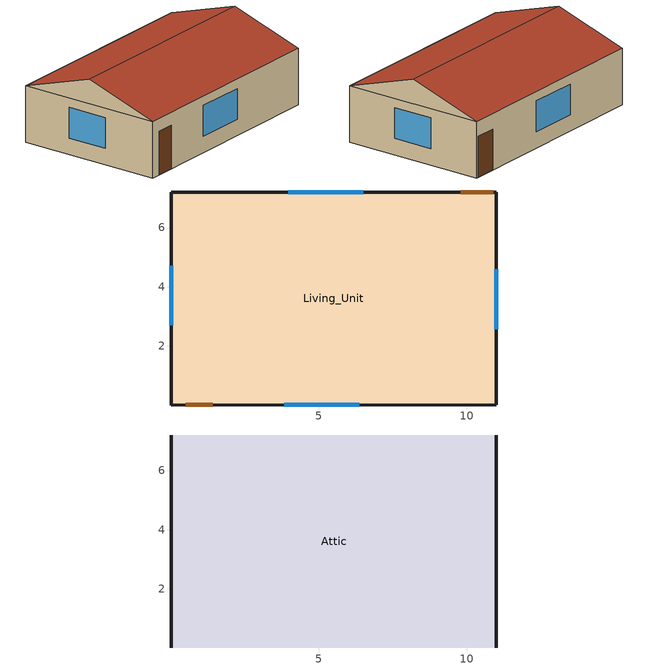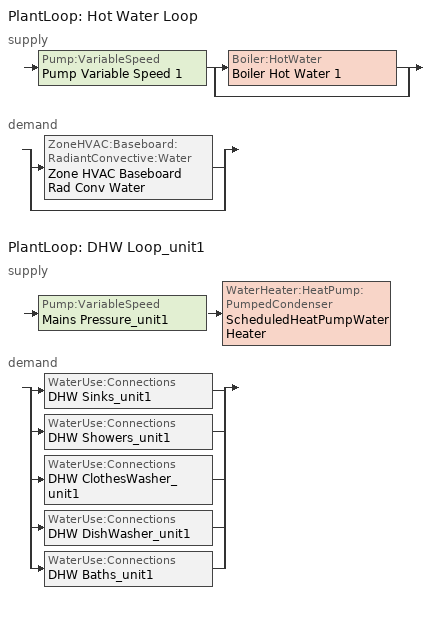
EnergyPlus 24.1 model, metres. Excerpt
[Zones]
Living_Unit
 floor ground (slab-on-floor-const): 11,7.2 11,0 0,0 0,7.2 z0
 wall outside (ext-wall-base): 11,0 11,7.2 0,7.2 0,0 11,0 z0:2.75
 window (glazing-base): 11,2.57 11,4.59 / 6.5,7.2 3.96,7.2 / 0,4.71 0,2.69 / 3.82,0 6.36,0 z0.8:2.3
 door (door-const): 10.89,7.2 9.8,7.2 z0:2; 0.5,0 1.41,0 z0:2.13
Attic
 floor to Living_Unit (floor-const): 11,7.2 11,0 0,0 0,7.2 z2.75
 wall outside (ext-wall-base): 0,3.6,3.95 0,7.2,2.75 0,0,2.75; 11,3.6,3.95 11,0,2.75 11,7.2,2.75
 roof outside (roof-const): 0,3.6,3.95 0,0,2.75 11,0,2.75 11,3.6,3.95; 11,3.6,3.95 11,7.2,2.75 0,7.2,2.75 0,3.6,3.95
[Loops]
PlantLoop 'Hot Water Loop'
 supply: Pump:VariableSpeed 'Pump Variable Speed 1' > split
  | Boiler:HotWater 'Boiler Hot Water 1'
  | bypass
 demand: split
  | ZoneHVAC:Baseboard:RadiantConvective:Water 'Zone HVAC Baseboard Rad Conv Water'
  | bypass
PlantLoop 'DHW Loop_unit1'
 supply: Pump:VariableSpeed 'Mains Pressure_unit1' > WaterHeater:HeatPump:PumpedCondenser 'ScheduledHeatPumpWaterHeater'
 demand: split
  | WaterUse:Connections 'DHW Sinks_unit1'
  | WaterUse:Connections 'DHW Showers_unit1'
  | WaterUse:Connections 'DHW ClothesWasher_unit1'
  | WaterUse:Connections 'DHW DishWasher_unit1'
  | WaterUse:Connections 'DHW Baths_unit1'
[Building]
SF: North Axis {deg}=0; Terrain=Suburbs; Loads Convergence Tolerance Value {W}=0.04; Temperature Convergence Tolerance Value {deltaC}=0.4; Solar Distribution=FullExterior; Maximum Number of Warmup Days=25; Minimum Number of Warmup Days=6
[Site:Location]
DEBRECEN: Latitude {deg}=47.48; Longitude {deg}=21.63; Time Zone {hr}=1; Elevation {m}=112
[SizingPeriod:DesignDay] Day of Month=21; Dry-Bulb Temperature Range Modifier Type=DefaultMultipliers; Humidity Condition Type=Wetbulb; Barometric Pressure {Pa}=99987; Rain Indicator=No; Snow Indicator=No; Daylight Saving Time Indicator=No; Begin Environment Reset Mode=FullResetAtBeginEnvironment
Name | Month | Day Type | Maximum Dry-Bulb Temperature {C} | Daily Dry-Bulb Temperature Range {deltaC} | Wetbulb or DewPoint at Maximum Dry-Bulb {C} | Wind Speed {m/s} | Wind Direction {deg} | Solar Model Indicator | ASHRAE Clear Sky Optical Depth for Beam Irradiance (taub) | ASHRAE Clear Sky Optical Depth for Diffuse Irradiance (taud) | Sky Clearness
DEBRECEN Ann Clg .4% Condns DB=>MWB | 7 | SummerDesignDay | 31.7 | 11.1 | 21.3 | 2.8 | 180 | ASHRAETau | 0.502 | 1.851
DEBRECEN Ann Htg 99.6% Condns DB | 1 | WinterDesignDay | -13.8 | 0 | -13.8 | 1.9 | 50 | ASHRAEClearSky |  |  | 0
[Material] Roughness=Rough; Thermal Absorptance=0.9
Name | Thickness {m} | Conductivity {W/m-K} | Density {kg/m3} | Specific Heat {J/kg-K} | Solar Absorptance | Visible Absorptance
1_1_37 | 0.0869 | 0.04 | 10 | 1400 | 0.6 | 0.6
1_2_9 | 0.1 | 1.13 | 2000 | 1000 | 0.6 | 0.6
1_3_29 | 0.07 | 0.41 | 1200 | 840 | 0.73 | 0.73
1_4_34 | 0.03 | 0.14 | 650 | 1200 | 0.78 | 0.78
3_1_36 | 0.01 | 0.15 | 700 | 1420 | 0.78 | 0.78
3_2_20 | 0.1319 | 0.04 | 12 | 840 | 0.6 | 0.6
3_3_8 | 0.1 | 0.38 | 1200 | 1000 | 0.6 | 0.6
3_5_113 | 0.013 | 0.25 | 2800 | 896 | 0.5 | 0.5
5_1_5 | 0.1 | 0.84 | 1700 | 800 | 0.7 | 0.7
5_2_103 | 0.011 | 0.034 | 35 | 1400 | 0.6 | 0.6
5_3_11 | 0.1 | 0.51 | 1400 | 1000 | 0.6 | 0.6
5_4_66 | 0.01 | 0.4 | 1000 | 1000 | 0.5 | 0.5
7_1_108 | 0.035 | 0.19 | 700 | 2390 | 0.5 | 0.5
9_1_33 | 0.02 | 1 | 2000 | 800 | 0.7 | 0.7
9_2_111 | 0.034 | 0.04 | 30 | 840 | 0.6 | 0.6
9_3_77 | 0.005 | 0.19 | 960 | 837 | 0.8 | 0.8
[Material:NoMass]
3_RVAL_4: Roughness=Rough; Thermal Resistance {m2-K/W}=0.18; Thermal Absorptance=0.9; Solar Absorptance=0.7; Visible Absorptance=0.7
[WindowMaterial:SimpleGlazingSystem]
Simple present glazing - 1001: U-Factor {W/m2-K}=2.89; Solar Heat Gain Coefficient=0.78; Visible Transmittance=0.7
[Construction]
door-const: 7_1_108
ext-wall-base: 5_1_5, 5_2_103, 5_3_11, 5_4_66
floor-const: 3_5_113, 3_RVAL_4, 3_3_8, 3_2_20, 3_1_36
glazing-base: Simple present glazing - 1001
roof-const: 9_1_33, 9_2_111, 9_3_77
slab-on-floor-const: 1_1_37, 1_2_9, 1_3_29, 1_4_34
[Space]
Name | Zone
Attic Space | Attic
Living Space | Living_Unit
[Zone] Multiplier=1; Zone Inside Convection Algorithm=TARP
Name | Volume {m3} | Part of Total Floor Area
Attic | 47.4234 | No
Living_Unit | 217.8 | Yes
[People]
People 189: Zone or ZoneList or Space or SpaceList=Living Space; Number of People Schedule=People Sch; Number of People Calculation Method=People/Area; People per Floor Area {person/m2}=0.02; Fraction Radiant=0.3; Activity Level Schedule=Activity Schedule People; Carbon Dioxide Generation Rate {m3/s-W}=3.82e-08; Enable ASHRAE 55 Comfort Warnings=Yes; Mean Radiant Temperature Calculation Type=EnclosureAveraged; Work Efficiency Schedule=Work efficiency; Clothing Insulation Schedule=Clothing Schedule 189; Air Velocity Schedule=Air Velocity Schedule
[Lights]
189 General lighting: Zone or ZoneList or Space or SpaceList=Living Space; Schedule=Lighting Sch; Design Level Calculation Method=Watts/Area; Watts per Floor Area {W/m2}=15; Return Air Fraction=0; Fraction Radiant=0.42; Fraction Visible=0.18; Fraction Replaceable=1
[ElectricEquipment] Zone or ZoneList or Space or SpaceList=Living_Unit
Name | Schedule | Design Level Calculation Method | Design Level {W} | Fraction Latent | Fraction Radiant | Fraction Lost | Watts per Floor Area {W/m2}
dishwasher1 | DishWasher | EquipmentLevel | 65.6988 | 0.15 | 0.6 | 0.25
refrigerator1 | Refrigerator | EquipmentLevel | 91.0576 | 0 | 1 | 0
clotheswasher1 | ClothesWasher | EquipmentLevel | 28.4784 | 0 | 0.8 | 0.2
gas_dryer1 | ClothesDryer | EquipmentLevel | 19.4182 | 0 | 1 | 0
gas_range1 | CookingRange | EquipmentLevel | 0 | 0 | 1 | 0
television1 | Lighting Sch | EquipmentLevel | 0 | 0 | 1 | 0
gas_mels1 | MiscPlugLoad | EquipmentLevel | 507.15 | 0.06 | 0.69 | 0.25
IECC_Adj1 | MiscPlugLoad | Watts/Area |  | 0.062439 | 0.411909 | 0.251045 | 2.28876
[GasEquipment] Zone or ZoneList or Space or SpaceList=Living_Unit; Design Level Calculation Method=EquipmentLevel
Name | Schedule | Design Level {W} | Fraction Latent | Fraction Radiant | Fraction Lost
gas_dryer1 | ClothesDryer | 395.596 | 0.05 | 0.1 | 0.85
gas_range1 | CookingRange | 540.941 | 0.06 | 0.69 | 0.25
gas_mels1 | MiscPlugLoad | 61.1255 | 0.06 | 0.69 | 0.25
[OtherEquipment]
189 Miscellaneous gain: Fuel Type=None; Zone or ZoneList or Space or SpaceList=Living Space; Schedule=Misc Sch; Design Level Calculation Method=Watts/Area; Power per Floor Area {W/m2}=13.03; Fraction Latent=0; Fraction Radiant=0.2; Fraction Lost=0
[ZoneInfiltration:DesignFlowRate] Design Flow Rate Calculation Method=Flow/Zone; Constant Term Coefficient=1; Temperature Term Coefficient=0; Velocity Term Coefficient=0; Velocity Squared Term Coefficient=0
Name | Zone or ZoneList or Space or SpaceList | Design Flow Rate {m3/s}
241 Infiltration | Attic Space | 0.013173
189 Infiltration | Living Space | 0.04235
[DesignSpecification:OutdoorAir]
Living_Unit Zero air DSOA: Outdoor Air Method=Sum; Outdoor Air Flow per Person {m3/s-person}=0; Outdoor Air Flow per Zone Floor Area {m3/s-m2}=0; Outdoor Air Flow per Zone {m3/s}=0; Outdoor Air Flow Air Changes per Hour {1/hr}=0
[DesignSpecification:ZoneAirDistribution]
Living_Unit Design Spec Zone Air Dist: Zone Air Distribution Effectiveness in Cooling Mode=1; Zone Air Distribution Effectiveness in Heating Mode=1
[Sizing:Zone]
Living_Unit: Zone Cooling Design Supply Air Temperature Input Method=SupplyAirTemperature; Zone Cooling Design Supply Air Temperature {C}=12; Zone Cooling Design Supply Air Temperature Difference {deltaC}=0; Zone Heating Design Supply Air Temperature Input Method=SupplyAirTemperature; Zone Heating Design Supply Air Temperature {C}=35; Zone Heating Design Supply Air Temperature Difference {deltaC}=0; Zone Cooling Design Supply Air Humidity Ratio {kgWater/kgDryAir}=0.0085; Zone Heating Design Supply Air Humidity Ratio {kgWater/kgDryAir}=0.0156; Design Specification Outdoor Air Object=Living_Unit Zero air DSOA; Zone Heating Sizing Factor=1.25; Zone Cooling Sizing Factor=1.15; Cooling Design Air Flow Method=DesignDay; Cooling Design Air Flow Rate {m3/s}=0; Cooling Minimum Air Flow per Zone Floor Area {m3/s-m2}=0.000762; Cooling Minimum Air Flow {m3/s}=0; Cooling Minimum Air Flow Fraction=0; Heating Design Air Flow Method=DesignDay; Heating Design Air Flow Rate {m3/s}=0; Heating Maximum Air Flow per Zone Floor Area {m3/s-m2}=0.002032; Heating Maximum Air Flow {m3/s}=0.141576; Heating Maximum Air Flow Fraction=0.3; Design Specification Zone Air Distribution Object=Living_Unit Design Spec Zone Air Dist; Account for Dedicated Outdoor Air System=No; Zone Load Sizing Method=Sensible Load Only No Latent Load; Zone Latent Cooling Design Supply Air Humidity Ratio Input Method=HumidityRatioDifference; Zone Cooling Design Supply Air Humidity Ratio Difference {kgWater/kgDryAir}=0.005; Zone Latent Heating Design Supply Air Humidity Ratio Input Method=HumidityRatioDifference; Zone Humidification Design Supply Air Humidity Ratio Difference {kgWater/kgDryAir}=0.005
[Sizing:Plant] Loop Type=Heating
Name | Design Loop Exit Temperature {C} | Loop Design Temperature Difference {deltaC} | Sizing Option | Zone Timesteps in Averaging Window | Coincident Sizing Factor Mode
Hot Water Loop | 82 | 11 | NonCoincident | 1 | None
DHW Loop_unit1 | 48.8889 | 5.55556
[ZoneControl:Thermostat]
Living_Unit Thermostat: Zone or ZoneList=Living_Unit; Control Type Schedule=Living_Unit Thermostat Schedule; Control 1=Dual Setpoint - Living Unit; Temperature Difference Between Cutout And Setpoint {deltaC}=0
[ThermostatSetpoint:DualSetpoint]
Dual Setpoint - Living Unit: Heating Setpoint Temperature Schedule=Heating Setpoint Schedule; Cooling Setpoint Temperature Schedule=Cooling Setpoint Schedule
[ZoneHVAC:Baseboard:RadiantConvective:Water:Design]
Zone HVAC Baseboard Rad Conv Water Design: Heating Design Capacity Method=HeatingDesignCapacity; Heating Design Capacity Per Floor Area {W/m2}=0; Fraction of Autosized Heating Design Capacity=1; Convergence Tolerance=0.001; Fraction Radiant=0.3; Fraction of Radiant Energy Incident on People=0.3
[ZoneHVAC:Baseboard:RadiantConvective:Water]
Zone HVAC Baseboard Rad Conv Water: Design Object=Zone HVAC Baseboard Rad Conv Water Design; Availability Schedule=Always On Discrete hvac_library; Rated Average Water Temperature {C}=87.78; Rated Water Mass Flow Rate {kg/s}=0.063; Heating Design Capacity {W}=AutoSize; Maximum Water Flow Rate {m3/s}=AutoSize; Surface 1=189_Wall_5_0_0; Fraction of Radiant Energy to Surface 1=0.116346; Surface 2=189_Wall_4_0_0; Fraction of Radiant Energy to Surface 2=0.0761538; Surface 3=189_Wall_3_0_0; Fraction of Radiant Energy to Surface 3=0.116346; Surface 4=189_Wall_2_0_0; Fraction of Radiant Energy to Surface 4=0.0761538; Surface 5=189_Ceiling_1_0_0; Fraction of Radiant Energy to Surface 5=0.28; Surface 6=189_GroundFloor_0_0_0; Fraction of Radiant Energy to Surface 6=0.035
[Zone equipment]
Living_Unit: Zone HVAC Baseboard Rad Conv Water
[Pump:VariableSpeed] Fraction of Motor Inefficiencies to Fluid Stream=0; Coefficient 1 of the Part Load Performance Curve=0; Coefficient 2 of the Part Load Performance Curve=1; Coefficient 3 of the Part Load Performance Curve=0; Coefficient 4 of the Part Load Performance Curve=0; Design Minimum Flow Rate {m3/s}=0; Pump Control Type=Intermittent
Name | Design Maximum Flow Rate {m3/s} | Design Pump Head {Pa} | Design Power Consumption {W} | Motor Efficiency | Skin Loss Radiative Fraction | Design Power Sizing Method | Design Electric Power per Unit Flow Rate {W/(m3/s)} | Design Shaft Power per Unit Flow Rate per Unit Head {W/((m3/s)-Pa)} | Design Minimum Flow Rate Fraction
Pump Variable Speed 1 | Autosize | 179352 | Autosize | 0.9 | 0.5 | PowerPerFlowPerPressure | 348701.1 | 1.28205 | 0
Mains Pressure_unit1 | autosize | 1 | 0 | 1
[Boiler:HotWater]
Boiler Hot Water 1: Fuel Type=NaturalGas; Nominal Capacity {W}=Autosize; Nominal Thermal Efficiency=0.78; Efficiency Curve Temperature Evaluation Variable=LeavingBoiler; Normalized Boiler Efficiency Curve=Boiler Efficiency; Design Water Flow Rate {m3/s}=Autosize; Minimum Part Load Ratio=0; Maximum Part Load Ratio=1; Optimum Part Load Ratio=1; Water Outlet Upper Temperature Limit {C}=99; Boiler Flow Mode=ConstantFlow; On Cycle Parasitic Electric Load {W}=0; Sizing Factor=1; Off Cycle Parasitic Fuel Load {W}=0
[WaterHeater:HeatPump:PumpedCondenser]
ScheduledHeatPumpWaterHeater: Availability Schedule=ScheduledHPWHSch; Compressor Setpoint Temperature Schedule=HPWHTempSch; Dead Band Temperature Difference {deltaC}=2; Condenser Water Flow Rate {m3/s}=0.00016; Evaporator Air Flow Rate {m3/s}=0.2685; Inlet Air Configuration=Schedule; Inlet Air Temperature Schedule=ScheduledAmbientTemp; Inlet Air Humidity Schedule=ScheduledAmbientRH; Tank=HPWHScheduledTank_unit1; DX Coil=HPWHScheduledDXCoil; Minimum Inlet Air Temperature for Compressor Operation {C}=11; Compressor Location=Schedule; Compressor Ambient Temperature Schedule=ScheduledCompressorTemp; Fan=HPWHScheduledFan; Fan Placement=BlowThrough
[WaterHeater:Mixed]
HPWHScheduledTank_unit1: Tank Volume {m3}=0.3785; Setpoint Temperature Schedule=dhw_setpt; Deadband Temperature Difference {deltaC}=2; Maximum Temperature Limit {C}=82.2222; Heater Control Type=CYCLE; Heater Maximum Capacity {W}=5000; Heater Minimum Capacity {W}=0; Heater Fuel Type=ELECTRICITY; Heater Thermal Efficiency=0.95; Off Cycle Parasitic Fuel Consumption Rate {W}=10; Off Cycle Parasitic Fuel Type=ELECTRICITY; Off Cycle Parasitic Heat Fraction to Tank=0; On Cycle Parasitic Fuel Consumption Rate {W}=30; On Cycle Parasitic Fuel Type=ELECTRICITY; On Cycle Parasitic Heat Fraction to Tank=0; Ambient Temperature Indicator=SCHEDULE; Ambient Temperature Schedule=ScheduledAmbientTemp; Off Cycle Loss Coefficient to Ambient Temperature {W/K}=2; Off Cycle Loss Fraction to Zone=1; On Cycle Loss Coefficient to Ambient Temperature {W/K}=2; On Cycle Loss Fraction to Zone=1; Peak Use Flow Rate {m3/s}=0; Source Side Effectiveness=0.95
[Coil:WaterHeating:AirToWaterHeatPump:Pumped]
HPWHScheduledDXCoil: Rated Heating Capacity {W}=4000; Rated COP {W/W}=3.2; Rated Sensible Heat Ratio=0.736; Rated Evaporator Inlet Air Dry-Bulb Temperature {C}=29.44; Rated Evaporator Inlet Air Wet-Bulb Temperature {C}=22.22; Rated Condenser Inlet Water Temperature {C}=55.72; Rated Evaporator Air Flow Rate {m3/s}=0.2685; Rated Condenser Water Flow Rate {m3/s}=0.00016; Evaporator Fan Power Included in Rated COP=Yes; Condenser Pump Power Included in Rated COP=No; Condenser Pump Heat Included in Rated Heating Capacity and Rated COP=No; Condenser Water Pump Power {W}=125; Fraction of Condenser Pump Heat to Water=0.1; Crankcase Heater Capacity {W}=120; Maximum Ambient Temperature for Crankcase Heater Operation {C}=5; Evaporator Air Temperature Type for Curve Objects=WetBulbTemperature; Heating Capacity Function of Temperature Curve=HPWHHeatingCapFTemp; Heating COP Function of Temperature Curve=HPWHHeatingCOPFTemp; Part Load Fraction Correlation Curve=HPWHPLFFPLR
[Fan:SystemModel]
HPWHScheduledFan: Availability Schedule=ScheduledHPWHSch; Design Maximum Air Flow Rate {m3/s}=0.2685; Speed Control Method=Discrete; Electric Power Minimum Flow Rate Fraction=0; Design Pressure Rise {Pa}=100; Motor Efficiency=0.9; Motor In Air Stream Fraction=1; Design Electric Power Consumption {W}=AUTOSIZE; Design Power Sizing Method=TotalEfficiencyAndPressure; Fan Total Efficiency=0.7
[WaterHeater:Sizing]
HPWHScheduledTank_unit1: Design Mode=ResidentialHUD-FHAMinimum; Number of Bedrooms=3; Number of Bathrooms=3
[PlantLoop] Fluid Type=Water; Maximum Loop Temperature {C}=100; Minimum Loop Temperature {C}=0; Minimum Loop Flow Rate {m3/s}=0; Load Distribution Scheme=Optimal
Name | Plant Equipment Operation Scheme | Maximum Loop Flow Rate {m3/s} | Plant Loop Volume {m3} | Plant Loop Demand Calculation Scheme | Common Pipe Simulation
Hot Water Loop | Hot Water Loop Operation Schemes | Autosize | Autocalculate | SingleSetpoint | None
DHW Loop_unit1 | DHW Loop Operation_unit1 | autosize | autocalculate
[PlantEquipmentList]
Hot Water Loop Heating Equipment List: Boiler Hot Water 1
DHW Plant Equipment_unit1: ScheduledHeatPumpWaterHeater
[PlantEquipmentOperation:HeatingLoad] Load Range 1 Lower Limit {W}=0
Name | Load Range 1 Upper Limit {W} | Range 1 Equipment List
Hot Water Loop Heating Operation Scheme | 1000000000 | Hot Water Loop Heating Equipment List
DHW Control Scheme_unit1 | 1000000000000000 | DHW Plant Equipment_unit1
[PlantEquipmentOperationSchemes]
Name | Control Scheme 1 | Control Scheme 1 Schedule
Hot Water Loop Operation Schemes | Hot Water Loop Heating Operation Scheme | Always On Discrete
DHW Loop Operation_unit1 | DHW Control Scheme_unit1 | always_avail
[SetpointManager:Scheduled] Control Variable=Temperature
Name | Schedule | Setpoint Node or NodeList
Setpoint Manager Scheduled | Hot_Water_Temperature
DHW Loop Setpoint Manager_unit1 | DHWSupplySetpoint | DHW Supply Outlet Node_unit1
[WaterUse:Equipment]
Name | Peak Flow Rate {m3/s} | Flow Rate Fraction Schedule | Target Temperature Schedule
Clothes Washer_unit1 | 1.62192e-06 | ClothesWasher | CWWaterTempSchedule
Dishwasher_unit1 | 6.36685e-07 | Dishwasher | DWWaterTempSchedule
Sinks_unit1 | 7.1934e-05 | BA_sink_sch | SSBWaterTempSchedule
Showers_unit1 | 0.000141975 | BA_shower_sch | SSBWaterTempSchedule
Baths_unit1 | 0.00027764 | BA_bath_sch | SSBWaterTempSchedule
[WaterUse:Connections] Drain Water Heat Exchanger Type=None
Name | Water Use Equipment 1
DHW Sinks_unit1 | Sinks_unit1
DHW Showers_unit1 | Showers_unit1
DHW ClothesWasher_unit1 | Clothes Washer_unit1
DHW DishWasher_unit1 | Dishwasher_unit1
DHW Baths_unit1 | Baths_unit1
[Schedule:Week:Compact]
RefrigeratorWeek: For: AllDays, RefrigeratorDay
DishwasherWeek: For: Weekdays, DishwasherWeekday, For: CustomDay1, DishwasherVacation, For: AllOtherDays, DishwasherWeekend
ClothesWasherWeek: For: Weekdays, ClothesWasherWeekday, For: CustomDay1, ClothesWasherVacation, For: AllOtherDays, ClothesWasherWeekend
[Schedule:Year]
Refrigerator: RefrigeratorWeek, 1, 1, 12, 31
MiscPlugLoad: MiscPlugLoadWeek, 1, 1, 12, 31
CookingRange: CookingRangeWeek, 1, 1, 12, 31
Dishwasher: DishwasherWeek, 1, 1, 12, 31
ClothesWasher: ClothesWasherWeek, 1, 1, 12, 31
ClothesDryer: ClothesDryerWeek, 1, 1, 12, 31
[Schedule:Compact]
BA_shower_sch: Through: 12/31, For: AllDays, Until: 1:00, 0.00194741, Until: 2:00, 0.000885185, Until: 3:00, 0.000531111, Until: 4:00, 0.000885185, Until: 5:00, 0.00247852, Until: 6:00, 0.00920593, Until: 7:00, 0.0208904, Until: 8:00, 0.0207133, Until: 9:00, 0.0168185, Until: 10:00, 0.0131007, Until: 11:00, 0.0106222, Until: 12:00, 0.00832074, Until: 13:00, 0.00601926, Until: 14:00, 0.00513407, Until: 15:00, 0.00460296, Until: 16:00, 0.00442593, Until: 17:00, 0.00531111, Until: 18:00, 0.00690444, Until: 19:00, 0.00743556, Until: 20:00, 0.00743556, Until: 21:00, 0.00743556, Until: 22:00, 0.00725852, Until: 23:00, 0.00513407, Until: 24:00, 0.00371778
BA_bath_sch: Through: 12/31, For: AllDays, Until: 1:00, 0.000181818, Until: 2:00, 9.09091e-05, Until: 3:00, 9.09091e-05, Until: 4:00, 9.09091e-05, Until: 5:00, 0.000181818, Until: 6:00, 0.000431818, Until: 7:00, 0.00104545, Until: 8:00, 0.00131818, Until: 9:00, 0.0015, Until: 10:00, 0.00131818, Until: 11:00, 0.00104545, Until: 12:00, 0.000795455, Until: 13:00, 0.000704545, Until: 14:00, 0.000522727, Until: 15:00, 0.000522727, Until: 16:00, 0.000522727, Until: 17:00, 0.000886364, Until: 18:00, 0.00104545, Until: 19:00, 0.00175, Until: 20:00, 0.00227273, Until: 21:00, 0.00227273, Until: 22:00, 0.00175, Until: 23:00, 0.0015, Until: 24:00, 0.000886364
BA_sink_sch: Through: 12/31, For: AllDays, Until: 1:00, 0.00431871, Until: 2:00, 0.00215936, Until: 3:00, 0.0015424, Until: 4:00, 0.0015424, Until: 5:00, 0.00215936, Until: 6:00, 0.00555263, Until: 7:00, 0.0129561, Until: 8:00, 0.0191257, Until: 9:00, 0.0203596, Until: 10:00, 0.0191257, Until: 11:00, 0.0166579, Until: 12:00, 0.015424, Until: 13:00, 0.0151155, Until: 14:00, 0.0138816, Until: 15:00, 0.0132646, Until: 16:00, 0.0126477, Until: 17:00, 0.014807, Until: 18:00, 0.0200512, Until: 19:00, 0.023136, Until: 20:00, 0.0212851, Until: 21:00, 0.0175833, Until: 22:00, 0.014807, Until: 23:00, 0.0123392, Until: 24:00, 0.00832895
Hot_Water_Temperature: Through: 12/31, For: AllDays, Until: 24:00, 67
Lighting Sch: Through: 31 Dec, For: Weekdays Saturday Sunday Holidays, Until: 04:00, 0.0625, Until: 05:00, 0.1875, Until: 06:00, 0.390625, Until: 07:00, 0.4375, Until: 08:00, 0.390625, Until: 09:00, 0.171875, Until: 15:00, 0.117188, Until: 16:00, 0.203125, Until: 17:00, 0.4375, Until: 18:00, 0.609375, Until: 19:00, 0.820312, Until: 20:00, 0.984375, Until: 21:00, 1, Until: 22:00, 0.6875, Until: 23:00, 0.382812, Until: 24:00, 0.15625, For: SummerDesignDay, Until: 24:00, 1, For: AllOtherDays, Until: 24:00, 0
People Sch: Through: 31 Dec, For: Weekdays, Until: 05:00, 1, Until: 07:00, 1, Until: 08:00, 0.8831, Until: 09:00, 0.40861, Until: 16:00, 0.24189, Until: 17:00, 0.24189, Until: 18:00, 0.5531, Until: 21:00, 0.89693, Until: 24:00, 1, For: Saturday, Until: 05:00, 1, Until: 07:00, 1, Until: 08:00, 0.8831, Until: 09:00, 0.40861, Until: 16:00, 0.24189, Until: 17:00, 0.24189, Until: 18:00, 0.5531, Until: 21:00, 0.89693, Until: 24:00, 1, For: Sunday Holidays, Until: 05:00, 1, Until: 07:00, 1, Until: 08:00, 0.8831, Until: 09:00, 0.40861, Until: 16:00, 0.24189, Until: 17:00, 0.24189, Until: 18:00, 0.5531, Until: 21:00, 0.89693, Until: 24:00, 1, For: SummerDesignDay, Until: 24:00, 1, For: AllOtherDays, Until: 24:00, 0
Activity Schedule People: Through: 12/31, For: AllDays, Until: 24:00, 117
Work efficiency: Through: 12/31, For: AllDays, Until: 24:00, 0
Clothing Schedule 189: Through: 4/1, For: AllDays, Until: 24:00, 1, Through: 9/30, For: AllDays, Until: 24:00, .5, Through: 12/31, For: AllDays, Until: 24:00, 1
Air Velocity Schedule: Through: 12/31, For: AllDays, Until: 24:00, 0.137
Misc Sch; ALWAYS_AVAIL; ScheduledHPWHSch: Through: 12/31, For: AllDays, Until: 24:00, 1
Living_Unit Thermostat Schedule: Through: 12/31, For: AllDays, Until: 24:00, 4
Heating Setpoint Schedule: Through: 31 Dec, For: Weekdays SummerDesignDay, Until: 09:00, 20, Until: 20:00, 20, Until: 24:00, 20, For: WinterDesignDay, Until: 24:00, 20, For: Weekends, Until: 09:00, 20, Until: 20:00, 20, Until: 24:00, 20, For: Holidays, Until: 09:00, 20, Until: 20:00, 20, Until: 24:00, 20, For: AllOtherDays, Until: 24:00, -50
Cooling Setpoint Schedule: Through: 12/31, For: AllDays, Until: 24:00, 100
dhw_setpt: Through: 12/31, For: AllDays, Until 24:00, 49
HPWHTempSch: Through: 12/31, For: AllDays, Until: 24:00, 60
ScheduledAmbientTemp: Through: 12/31, For: AllDays, Until: 24:00, 19.72222
ScheduledAmbientRH: Through: 12/31, For: AllDays, Until: 24:00, 0.5
ScheduledCompressorTemp: Through: 12/31, For: AllDays, Until: 24:00, 21
[Schedule:Constant]
Name | Hourly Value
DWWaterTempSchedule; CWWaterTempSchedule | 47
SSBWaterTempSchedule | 40.5556
DHWSupplySetpoint | 48.8889
Always On Discrete hvac_library; Always On Discrete | 1
[Curve:Biquadratic] Minimum Value of x=0; Output Unit Type=Dimensionless
Name | Coefficient1 Constant | Coefficient2 x | Coefficient3 x**2 | Coefficient4 y | Coefficient5 y**2 | Coefficient6 x*y | Maximum Value of x | Minimum Value of y | Maximum Value of y | Input Unit Type for X | Input Unit Type for Y
HPWHHeatingCapFTemp | 0.369827 | 0.043341 | -0.00023 | 0.000466 | 0.000026 | -0.00027 | 40 | 20 | 90 | Temperature | Temperature
HPWHHeatingCOPFTemp | 1.19713 | 0.077849 | -1.6e-06 | -0.02675 | 0.000296 | -0.00112 | 40 | 20 | 90 | Temperature | Temperature
Boiler Efficiency | 1 | 0 | 0 | 0 | 0 | 0 | 1 | 0 | 1 | Dimensionless | Dimensionless
[Curve:Quadratic]
HPWHPLFFPLR: Coefficient1 Constant=0.75; Coefficient2 x=0.25; Coefficient3 x**2=0; Minimum Value of x=0; Maximum Value of x=1
